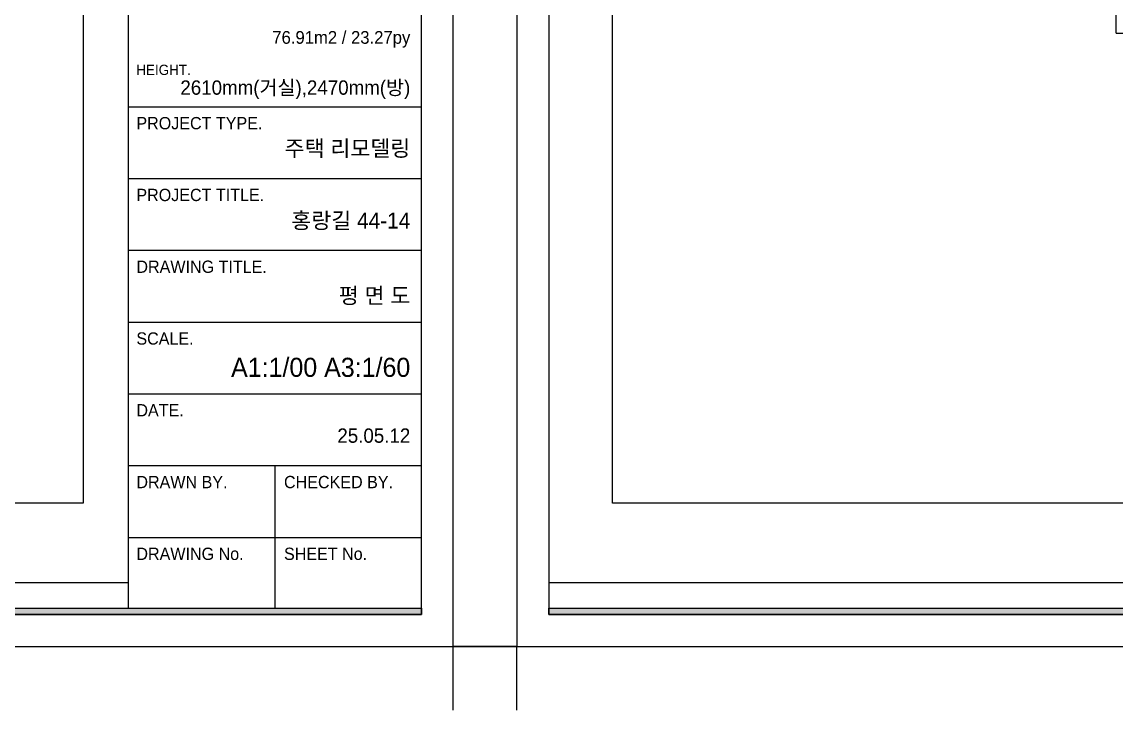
# Model space of a CAD drawing. Header units: inches. Extents: x 45519 to 207552, y -100391 to 47052.
# Drawn here: x 164187 to 174498, y 17987 to 24466 of the extents above; entities that cross this region are included whole.
import ezdxf
from ezdxf.enums import TextEntityAlignment as Align

# ---------------------------------------------------------------- set-up
doc = ezdxf.new("R2010")
doc.units = ezdxf.units.IN
doc.header["$LTSCALE"] = 100
doc.header["$MEASUREMENT"] = 0
for name, color, linetype in [('2-con', 2, 'Continuous'), ('7', 7, 'Continuous'), ('F-SYM', 7, 'Continuous'), ('FORM(YOURNAME)-11', 1, 'Continuous'), ('FORM(YOURNAME)-11 @ 1', 1, 'Continuous')]:
    doc.layers.add(name, color=color, linetype=linetype)
doc.styles.add('YOURNAME', font='HY울릉도M.TTF')

# ---------------------------------------------------------------- blocks, each defined once
blk = doc.blocks.new('FORM-PLAN')
at = {"layer": 'FORM(YOURNAME)-11'}
h = blk.add_hatch(color=256, dxfattribs=at)
h.dxf.hatch_style = 1
h.paths.add_polyline_path([(-71444, 55115), (10556, 55115), (10556, 54915), (-71444, 54915)])
h.paths.add_polyline_path([(-71444, -2085), (10556, -2085), (10556, -2285), (-71444, -2285)])
at = {"layer": 'Defpoints', "color": 158}
for p, q in [((1346, 54915), (1346, -2085)), ((1346, -1285), (-71444, -1285))]:
    blk.add_line(p, q, dxfattribs=at)
for points in [[(-71444, -2285), (10556, -2285), (10556, 55115), (-71444, 55115)], [(-69444, 53115), (-64, 53115), (-64, 1215), (-69444, 1215)]]:
    blk.add_lwpolyline(points, close=True, dxfattribs=at)
at = {"layer": 'Defpoints', "color": 1}
for points in [[(-72444, -5285), (-72444, -3285), (-74444, -3285)], [(11556, -5285), (11556, -3285), (13556, -3285)]]:
    blk.add_lwpolyline(points, dxfattribs=at)
at = {"layer": 'FORM(YOURNAME)-11', "color": 14}
for p, q in [((1346, 13651), (10556, 13651)), ((1346, 11398), (10556, 11398)), ((1346, 9146), (10556, 9146)), ((1346, 6893), (10556, 6893)), ((1346, 4641), (10556, 4641)), ((1346, 2388), (10556, 2388)), ((5951, 2388), (5951, -2085)), ((1346, 136), (10556, 136))]:
    blk.add_line(p, q, dxfattribs=at)
at = {"layer": 'FORM(YOURNAME)-11', "color": 250}
blk.add_lwpolyline([(-72444, -3285), (11556, -3285), (11556, 56115), (-72444, 56115)], close=True, dxfattribs=at)
at = {"layer": 'FORM(YOURNAME)-11'}
blk.add_lwpolyline([(-71444, -2085), (10556, -2085), (10556, -2285), (-71444, -2285)], close=True, dxfattribs=at)
at = {"layer": 'FORM(YOURNAME)-11', "color": 251, "style": 'YOURNAME'}
blk.add_text('HEIGHT.', height=321.8, dxfattribs=at).set_placement((1603, 14809), align=Align.MIDDLE_LEFT)
at = {"layer": 'FORM(YOURNAME)-11', "color": 14, "style": 'YOURNAME'}
for s, height, p in [('PROJECT TYPE.', 386.14, (1603, 13136)), ('PROJECT TITLE.', 386.14, (1603, 10883)), ('DRAWING TITLE.', 386.14, (1603, 8631)), ('SCALE.', 386.1, (1603, 6378)), ('DATE.', 386.1, (1603, 4126)), ('DRAWN BY.', 386.1, (1603, 1873)), ('CHECKED BY.', 386.14, (6240, 1873)), ('DRAWING No.', 386.14, (1603, -379)), ('SHEET No.', 386.1, (6240, -379))]:
    blk.add_text(s, height=height, dxfattribs=at).set_placement(p, align=Align.MIDDLE_LEFT)
at = {"layer": 'FORM(YOURNAME)-11', "color": 3, "style": 'YOURNAME'}
for tag, height, p in [('1', 450, (9905, 18188)), ('2', 450, (9905, 17544)), ('3', 450, (9905, 16257)), ('4', 450, (9905, 14326)), ('5', 515, (9905, 12009)), ('6', 515, (9905, 9757)), ('7', 515, (9905, 7504)), ('8', 515, (9905, 5252)), ('9', 515, (9905, 2999)), ('10', 515, (5655, 811)), ('11', 515, (9905, 747)), ('12', 515, (5655, -1441)), ('13', 515, (9905, -1441))]:
    blk.add_attdef(tag, text='', height=height, dxfattribs=at).set_placement(p, align=Align.MIDDLE_RIGHT)
blk = doc.blocks.new('*U425')
at = {"layer": 'F-SYM', "xscale": 0.3, "yscale": 0.3, "zscale": 0.3}
blk.add_blockref('FORM-PLAN', (190585, 19572), dxfattribs=at)
blk = doc.blocks.new('*U426')
at = {"layer": 'F-SYM'}
ref = blk.add_blockref('FORM-PLAN', (164785, 19572), dxfattribs=dict(at, xscale=0.3, yscale=0.3, zscale=0.3))
ref.add_attrib('4', '2610mm(거실),2470mm(방)', dxfattribs={"layer": 'FORM(YOURNAME)-11 @ 1', "color": 3, "height": 135, "style": 'YOURNAME'}).set_placement((167847, 23848), align=Align.MIDDLE_RIGHT)
ref.add_attrib('3', '76.91m2 / 23.27py', dxfattribs={"layer": 'FORM(YOURNAME)-11 @ 1', "color": 3, "height": 120, "style": 'YOURNAME'}).set_placement((167847, 24320), align=Align.MIDDLE_RIGHT)
ref.add_attrib('5', '주택 리모델링', dxfattribs={"layer": 'FORM(YOURNAME)-11 @ 1', "color": 3, "height": 150, "style": 'YOURNAME'}).set_placement((167847, 23276), align=Align.MIDDLE_RIGHT)
ref.add_attrib('6', '홍랑길 44-14', dxfattribs={"layer": 'FORM(YOURNAME)-11 @ 1', "color": 3, "height": 150, "style": 'YOURNAME'}).set_placement((167847, 22596), align=Align.MIDDLE_RIGHT)
ref.add_attrib('7', '평 면 도', dxfattribs={"layer": 'FORM(YOURNAME)-11 @ 1', "color": 3, "height": 150, "style": 'YOURNAME'}).set_placement((167847, 21890), align=Align.MIDDLE_RIGHT)
ref.add_attrib('8', 'A1:1/00 A3:1/60', dxfattribs={"layer": 'FORM(YOURNAME)-11 @ 1', "color": 3, "height": 180, "style": 'YOURNAME'}).set_placement((167847, 21214), align=Align.MIDDLE_RIGHT)
ref.add_attrib('9', '25.05.12', dxfattribs={"layer": 'FORM(YOURNAME)-11 @ 1', "color": 3, "height": 135, "style": 'YOURNAME'}).set_placement((167847, 20571), align=Align.MIDDLE_RIGHT)
blk = doc.blocks.new('vudauseh2')
at = {"layer": '2-con'}
for q in [(173898, 8459), (174298, 6539)]:
    blk.add_line((173898, 6539), q, dxfattribs=at)
blk = doc.blocks.new('CJSWJDEH')
blk.add_blockref('vudauseh2', (25652, 21628))

msp = doc.modelspace()

# ---------------------------------------------------------------- block references
msp.add_blockref('CJSWJDEH', (-25052, -3807.9))
at = {"layer": '7'}
for name in ['*U426', '*U425']:
    msp.add_blockref(name, (0, 0), dxfattribs=at)

doc.saveas('drawing.dxf')
